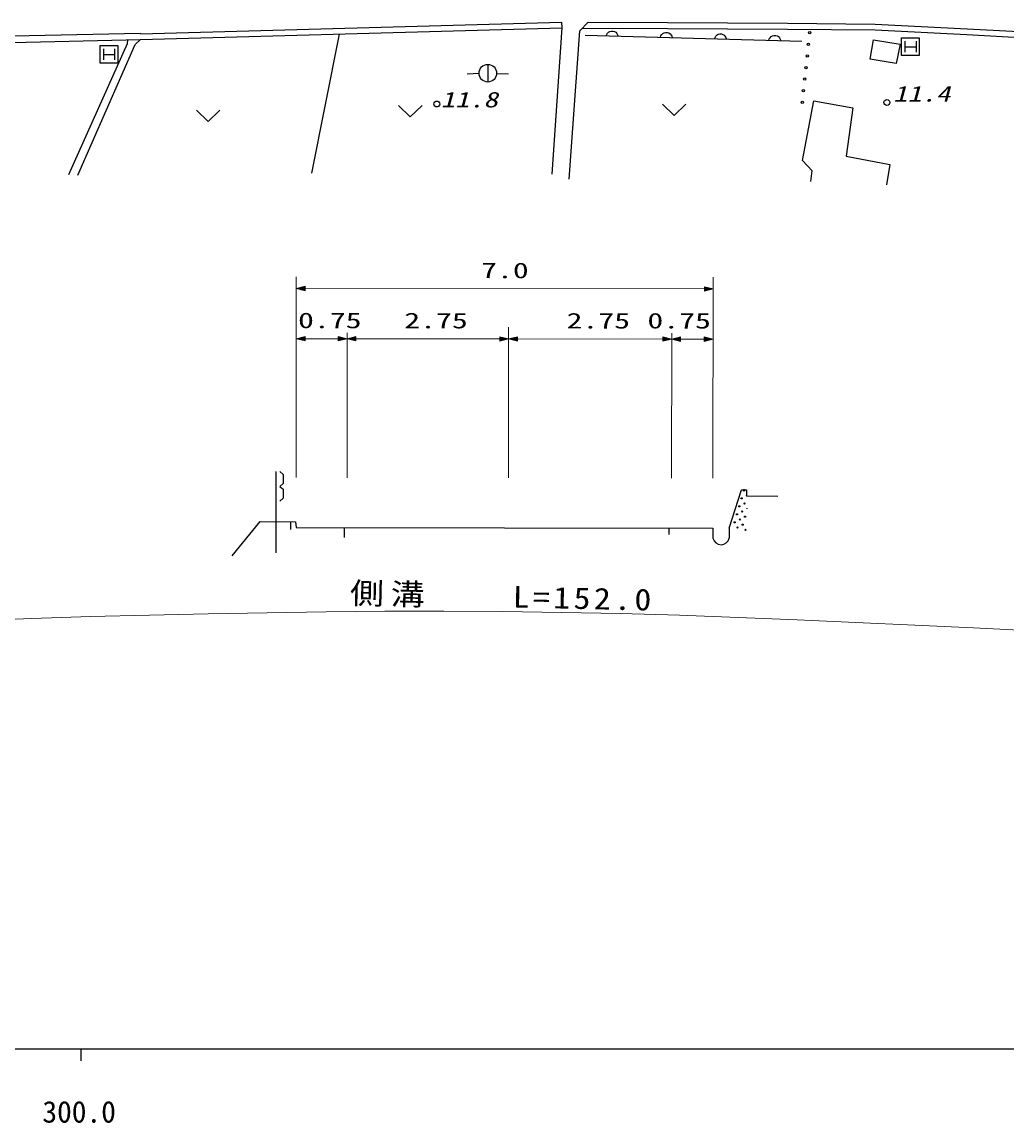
# Model space of a CAD drawing. Units: millimetres, scale not verified. Extents: x 40000 to 680000, y 20000 to 380000.
# Drawn here: x 363000 to 446532, y 198715 to 292106 of the extents above; entities that cross this region are included whole.
import ezdxf
from ezdxf.enums import TextEntityAlignment as Align

# ---------------------------------------------------------------- set-up
doc = ezdxf.new("R2010")
doc.units = ezdxf.units.MM
doc.header["$LTSCALE"] = 1000
for name, color, linetype, lineweight in [('M-BGD', 7, 'Continuous', 25), ('M-BGD-HTXT', 7, 'Continuous', 13), ('M-TTL-BAND', 7, 'Continuous', 25)]:
    doc.layers.add(name, color=color, linetype=linetype, lineweight=lineweight)
doc.layers.add('M-BMK-SRVR', color=7, linetype='Continuous')
doc.styles.add('ＭＳ ゴシック', font='')
doc.styles.get('ＭＳ ゴシック').set_extended_font_data('MS Gothic')

# ---------------------------------------------------------------- blocks, each defined once
blk = doc.blocks.new('BUHIN11')
at = {"color": 7, "linetype": 'Continuous', "lineweight": 25}
blk.add_lwpolyline([(-490, -100), (-474, 21), (-434, 128), (-363, 255), (-267, 336), (-159, 394), (-7, 425), (115, 414), (235, 377), (352, 289), (430, 205), (490, 100)], dxfattribs=at)
blk = doc.blocks.new('BUHIN41')
at = {"color": 7, "linetype": 'Continuous', "lineweight": 25}
blk.add_lwpolyline([(-1081, 237), (106, -458), (867, 688)], dxfattribs=at)
blk = doc.blocks.new('BUHIN46')
at = {"color": 7, "linetype": 'Continuous', "lineweight": 25}
for p, q in [((-562, 351), (-351, -562)), ((-457, -106), (457, 106)), ((351, 562), (562, -351))]:
    blk.add_line(p, q, dxfattribs=at)
blk.add_lwpolyline([(-561, -900), (-900, 561), (561, 900), (900, -561)], close=True, dxfattribs=at)
blk = doc.blocks.new('BUHIN88')
at = {"color": 7, "linetype": 'Continuous', "lineweight": 25}
blk.add_circle((0, 0), 99.5, dxfattribs=at)
blk = doc.blocks.new('BUHIN93')
at = {"color": 7, "linetype": 'Continuous', "lineweight": 25}
blk.add_line((-168, 727), (168, -727), dxfattribs=at)
blk.add_circle((0, 0), 746, dxfattribs=at)
blk = doc.blocks.new('BUHIN122')
at = {"color": 7, "linetype": 'Continuous', "lineweight": 13}
for points in [[(0, 0), (773, -14), (689, 351)], [(150, 35), (656, 286), (715, 30)], [(223, 51), (635, 252), (681, 51)], [(298, 69), (614, 218), (647, 72)], [(371, 85), (592, 185), (613, 93)]]:
    blk.add_lwpolyline(points, close=True, dxfattribs=at)
for points in [[(75, 17), (677, 319), (748, 9), (77, 18)], [(576, 133), (446, 103), (571, 151), (580, 114), (446, 103)]]:
    blk.add_lwpolyline(points, dxfattribs=at)
blk = doc.blocks.new('BUHIN123')
at = {"color": 7, "linetype": 'Continuous', "lineweight": 13}
for points in [[(0, 0), (-773, 14), (-689, -351)], [(-150, -35), (-656, -286), (-715, -30)], [(-223, -51), (-635, -252), (-681, -51)], [(-298, -69), (-614, -218), (-647, -72)], [(-371, -85), (-592, -185), (-613, -93)]]:
    blk.add_lwpolyline(points, close=True, dxfattribs=at)
for points in [[(-75, -17), (-677, -319), (-748, -9), (-77, -18)], [(-576, -133), (-446, -103), (-571, -151), (-580, -114), (-446, -103)]]:
    blk.add_lwpolyline(points, dxfattribs=at)
blk = doc.blocks.new('BUHIN127')
at = {"color": 3, "linetype": 'Continuous', "lineweight": 25}
blk.add_circle((0, 0), 249, dxfattribs=at)

msp = doc.modelspace()

# ---------------------------------------------------------------- linework, layer by layer
at = {"layer": 'M-BGD'}
for p, q in [((373047, 291113), (408765, 292106)), ((373061, 290613), (408779, 291606)), ((408779, 291606), (407939, 279193)), ((408765, 292106), (408779, 291606)), ((410297, 291366), (411025, 292095)), ((410527, 291597), (417736, 291564)), ((411025, 292095), (417739, 292064)), ((417736, 291564), (427923, 291498)), ((417739, 292064), (427927, 291998)), ((427923, 291498), (435341, 291432)), ((427927, 291998), (435356, 291932)), ((435341, 291432), (443122, 291037)), ((435356, 291932), (443148, 291536)), ((443148, 291536), (453267, 291008)), ((350439, 290680), (373049, 291163)), ((350459, 290131), (373061, 290613)), ((371935, 290277), (371968, 290590)), ((372587, 290194), (373061, 290613)), ((387575, 279282), (389917, 291082)), ((409406, 278772), (410297, 291366)), ((410746, 290986), (429131, 290494)), ((434921, 288969), (435222, 290606)), ((435222, 290606), (437474, 290215)), ((443122, 291037), (453231, 290509)), ((366957, 279185), (371935, 290277)), ((367742, 279102), (372587, 290194)), ((437474, 290215), (437139, 288597)), ((437139, 288597), (434921, 288969)), ((401756, 287732), (400757, 287690)), ((403255, 287738), (404255, 287704)), ((429201, 280370), (430150, 285432)), ((430150, 285432), (433455, 284834)), ((433455, 284834), (432892, 280721)), ((430010, 279491), (429201, 280370)), ((432892, 280721), (436583, 280018)), ((429904, 278577), (430010, 279491)), ((436583, 280018), (436302, 278296)), ((384561, 247078), (384561, 253968)), ((422975, 249178), (424013, 252434)), ((424013, 252434), (424450, 252434)), ((424450, 252434), (424450, 251914)), ((424450, 251914), (427108, 251895)), ((380822, 246815), (383199, 249725)), ((383199, 249725), (386186, 249712)), ((385809, 249059), (385809, 249714)), ((386186, 249712), (386238, 249218)), ((386238, 249218), (421596, 249179)), ((390308, 249214), (390308, 248376)), ((417855, 249183), (417855, 248647)), ((421596, 249179), (421596, 248316)), ((422975, 249178), (422975, 248316))]:
    msp.add_line(p, q, dxfattribs=at)
msp.add_lwpolyline([(384861, 253968), (385149, 253725), (385149, 252962), (384861, 252718), (385149, 252475), (385149, 251712), (384861, 251468)], dxfattribs=at)
for centre in [(424033, 251708), (424274, 251270), (423639, 250350), (423836, 251029), (424078, 250591), (423443, 249671), (423881, 249912), (424122, 249474), (424319, 250153), (423684, 249233), (424363, 249036)]:
    msp.add_circle(centre, 49.8, dxfattribs=at)
for centre, radius, start, end in [((424230, 252387), 49.8, 108.74323, 71.25677), ((424471, 251949), 49.8, 115.5658, 244.75744), ((424516, 250832), 49.8, 140.14001, 222.86683), ((423005, 249430), 49.8, 329.72856, 354.92679), ((422285, 248480), 709, 193.4295, 346.57051)]:
    msp.add_arc(centre, radius, start, end, dxfattribs=at)
at = {"layer": 'M-BGD-HTXT'}
for p, q in [((386243, 253458), (386261, 270500)), ((421619, 270461), (421600, 253419)), ((386260, 269500), (421618, 269461)), ((404269, 266222), (404254, 253438)), ((386256, 265242), (390573, 265237)), ((390574, 265735), (390561, 253453)), ((390573, 265237), (404267, 265222)), ((418107, 265713), (418093, 253423)), ((404267, 265222), (418106, 265207)), ((418106, 265207), (421613, 265203))]:
    msp.add_line(p, q, dxfattribs=at)
msp.add_lwpolyline([(358833, 241322), (363818, 241509), (368814, 241665), (373802, 241794), (378800, 241903), (383788, 241995), (388787, 242069), (393776, 242117), (398775, 242131), (403764, 242099), (408763, 242029), (413751, 241922), (418748, 241782), (423734, 241603), (428729, 241398), (433713, 241176), (438707, 240947), (443691, 240714), (448684, 240458)], dxfattribs=at)
at = {"layer": 'M-TTL-BAND'}
for p, q in [((40000, 205000), (579000, 205000)), ((368000, 205000), (368000, 204000))]:
    msp.add_line(p, q, dxfattribs=at)

# ---------------------------------------------------------------- block references
at = {"layer": 'M-BGD', "rotation": 346.962}
for name, p in [('BUHIN11', (413044, 290924)), ('BUHIN11', (417640, 290801)), ('BUHIN11', (422236, 290678)), ('BUHIN11', (426833, 290555)), ('BUHIN88', (429799, 291197)), ('BUHIN46', (438348, 290011)), ('BUHIN46', (370365, 289358)), ('BUHIN88', (429693, 290213)), ('BUHIN93', (402506, 287763)), ('BUHIN88', (429588, 289228)), ('BUHIN88', (429482, 288244)), ('BUHIN88', (429377, 287260)), ('BUHIN88', (429271, 286276)), ('BUHIN41', (378784, 284141)), ('BUHIN41', (395924, 284538)), ('BUHIN41', (418304, 284658)), ('BUHIN88', (429166, 285291))]:
    msp.add_blockref(name, p, dxfattribs=at)
at = {"layer": 'M-BGD-HTXT', "rotation": 346.962}
for name, p in [('BUHIN122', (386260, 269500)), ('BUHIN123', (421618, 269461)), ('BUHIN122', (386256, 265242)), ('BUHIN123', (390573, 265237)), ('BUHIN122', (390573, 265237)), ('BUHIN123', (404267, 265222)), ('BUHIN122', (404267, 265222)), ('BUHIN123', (418106, 265207)), ('BUHIN122', (418106, 265207)), ('BUHIN123', (421613, 265203))]:
    msp.add_blockref(name, p, dxfattribs=at)
at = {"layer": 'M-BMK-SRVR', "rotation": 346.962}
for p in [(398177, 285150), (436345, 285285)]:
    msp.add_blockref('BUHIN127', p, dxfattribs=at)

# ---------------------------------------------------------------- texts
at = {"layer": 'M-BGD-HTXT', "style": 'ＭＳ ゴシック', "oblique": 15, "width": 1.35}
for s, p in [('11.8', (398507, 284468)), ('11.4', (436878, 284960))]:
    msp.add_text(s, height=1320, dxfattribs=at).set_placement(p, align=Align.BOTTOM_LEFT)
at = {"layer": 'M-BGD-HTXT', "style": 'ＭＳ ゴシック', "width": 1.5}
for s, p in [('7.0', (401931, 269983)), ('0.75', (386407, 265742)), ('2.75', (395413, 265732)), ('2.75', (409179, 265717)), ('0.75', (416034, 265717))]:
    msp.add_text(s, height=1320, rotation=359.9, dxfattribs=at).set_placement(p, align=Align.BOTTOM_LEFT)
at = {"layer": 'M-BGD-HTXT', "insert": (390793, 242560), "char_height": 1833, "attachment_point": 7, "rotation": 358.7, "style": 'ＭＳ ゴシック'}
msp.add_mtext('\\T1.2;\\W1.15;側溝\u3000\u3000L=152.0', dxfattribs=at)
at = {"layer": 'M-TTL-BAND', "style": 'ＭＳ ゴシック'}
msp.add_text('300.0', height=1833, dxfattribs=at).set_placement((367844, 198195), align=Align.BOTTOM_CENTER)

doc.saveas('drawing.dxf')
